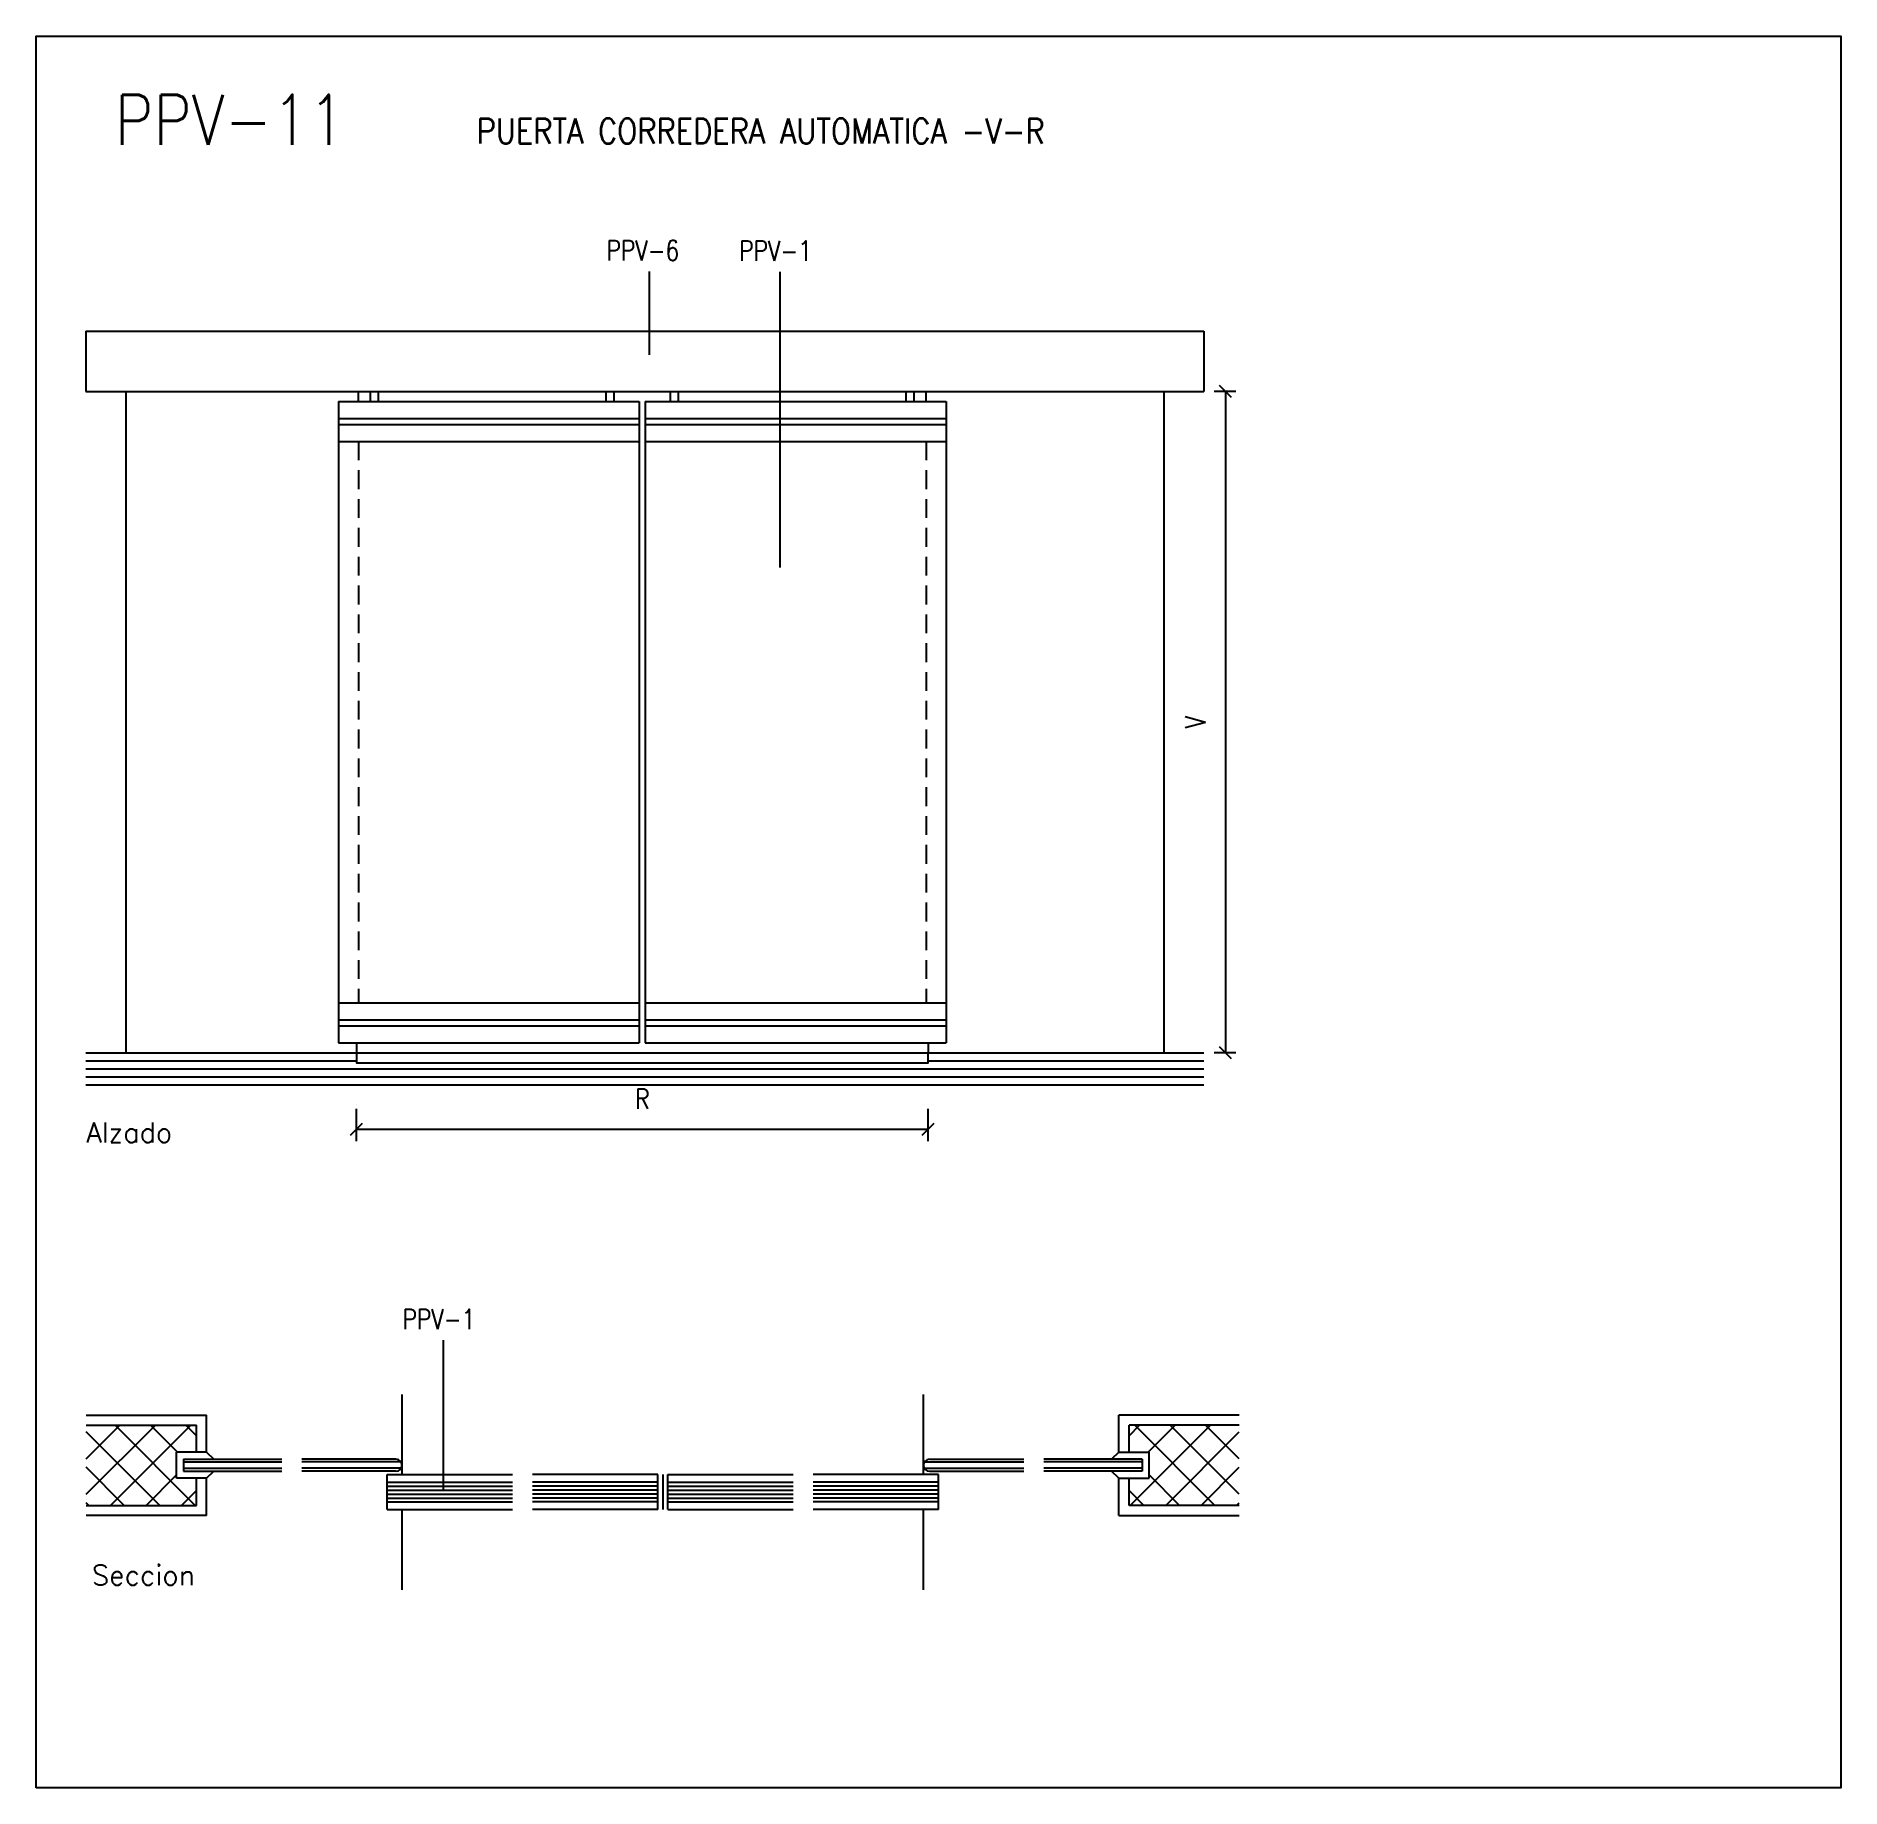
# Model space of a CAD drawing. Extents: x 0 to 18, y 0 to 17.5.
import ezdxf
from ezdxf.enums import TextEntityAlignment as Align

# ---------------------------------------------------------------- set-up
doc = ezdxf.new("R2010")
doc.units = 0
doc.header["$LTSCALE"] = 0.75
doc.header["$MEASUREMENT"] = 0
doc.linetypes.add('HIDDEN', pattern=[0.375, 0.25, -0.125])
doc.layers.get('0').update_dxf_attribs({"linetype": 'CONTINUOUS'})
doc.layers.get('DEFPOINTS').update_dxf_attribs({"linetype": 'CONTINUOUS'})
for name, color, linetype in [('DET-3', 7, 'CONTINUOUS'), ('DET-4', 8, 'CONTINUOUS'), ('DET-5', 7, 'CONTINUOUS'), ('DET-COTAS', 8, 'CONTINUOUS'), ('DET-TEXT1', 7, 'CONTINUOUS')]:
    doc.layers.add(name, color=color, linetype=linetype)
doc.styles.add('COTAS', font='simplex', dxfattribs={"width": 0.8})
doc.styles.add('DET-TEXT1', font='SIMPLEX', dxfattribs={"width": 0.85})
doc.styles.get("Standard").update_dxf_attribs({"font": 'simplex', "height": 0.2})
doc.dimstyles.get("Standard").update_dxf_attribs({"dimtxt": 0.18, "dimasz": 0.18, "dimexe": 0.18, "dimexo": 0.0625, "dimgap": 0.09, "dimtad": 0, "dimtih": 1, "dimtoh": 1, "dimdec": 4, "dimzin": 0, "dimdsep": 46, "dimtxsty": 'Standard', "dimcen": 0.09, "dimadec": 0, "dimazin": 0, "dimtfac": 1, "dimtdec": 4, "dimtofl": 0, "dimtmove": 0, "dimatfit": 3, "dimfxl": 1, "dimtolj": 1, "dimtzin": 0, "dimarcsym": 0})

# ---------------------------------------------------------------- blocks, each defined once
blk = doc.blocks.new('*D2')
at = {"color": 0, "linetype": 'ByBlock'}
for p, q in [((11.921464, 9.395063), (11.801464, 9.515063)), ((11.861464, 9.455063), (11.861464, 2.855063)), ((11.921464, 2.795063), (11.801464, 2.915063))]:
    blk.add_line(p, q, dxfattribs=at)
at = {"layer": 'DEFPOINTS', "color": 0, "linetype": 'ByBlock'}
for p in [(11.573351, 9.455063), (11.573351, 2.855063), (11.861464, 2.855063)]:
    blk.add_point(p, dxfattribs=at)
at = {"color": 7, "linetype": 'ByBlock', "style": 'COTAS', "width": 0.8}
blk.add_text('V', height=0.2, rotation=90, dxfattribs=at).set_placement((11.661464, 6.155063), align=Align.CENTER)
blk = doc.blocks.new('*D1')
at = {"color": 0, "linetype": 'ByBlock'}
for p, q in [((3.058704, 2.035329), (3.178704, 2.155329)), ((3.118704, 2.095329), (8.818704, 2.095329)), ((8.758704, 2.035329), (8.878704, 2.155329))]:
    blk.add_line(p, q, dxfattribs=at)
at = {"layer": 'DEFPOINTS', "color": 0, "linetype": 'ByBlock'}
for p in [(3.118704, 2.755063), (8.818704, 2.755063), (8.818704, 2.095329)]:
    blk.add_point(p, dxfattribs=at)
at = {"color": 7, "linetype": 'ByBlock', "style": 'COTAS', "width": 0.8}
blk.add_text('R', height=0.2, dxfattribs=at).set_placement((5.968704, 2.295329), align=Align.CENTER)
blk = doc.blocks.new('*X0')
at = {"color": 0}
for p, q in [((0.218704, -1.549063), (0.908548, -0.859219)), ((0.218704, -1.195509), (0.554994, -0.859219)), ((0.462101, -1.659219), (1.262101, -0.859219)), ((1.305666, -1.659219), (0.505666, -0.859219)), ((1.129219, -1.129219), (0.859219, -0.859219)), ((1.318704, -0.965151), (1.212773, -0.859219)), ((0.952113, -1.659219), (0.218704, -0.925811)), ((0.598559, -1.659219), (0.218704, -1.279364)), ((0.815654, -1.659219), (1.118704, -1.35617)), ((1.169208, -1.659219), (1.318704, -1.509723)), ((0.245006, -1.659219), (0.218704, -1.632918))]:
    blk.add_line(p, q, dxfattribs=at)

msp = doc.modelspace()

# ---------------------------------------------------------------- linework, layer by layer
at = {"layer": 'DET-3', "color": 7}
for p, q in [((0.496027, 14.533476), (0.496027, 13.933476)), ((0.496027, 14.533476), (11.646027, 14.533476)), ((11.646027, 14.533476), (11.646027, 13.933476)), ((0.496027, 13.933476), (11.646027, 13.933476)), ((0.896027, 13.933476), (0.896027, 7.333476)), ((3.216155, 13.833476), (3.216155, 13.933476)), ((3.336155, 13.833476), (3.336155, 13.933476)), ((3.416155, 13.833476), (3.416155, 13.933476)), ((5.686155, 13.833476), (5.686155, 13.933476)), ((5.766155, 13.833476), (5.766155, 13.933476)), ((6.3259, 13.833476), (6.3259, 13.933476)), ((6.4059, 13.833476), (6.4059, 13.933476)), ((8.6759, 13.833476), (8.6759, 13.933476)), ((8.7559, 13.833476), (8.7559, 13.933476)), ((8.8759, 13.833476), (8.8759, 13.933476)), ((11.246027, 13.933476), (11.246027, 7.333476)), ((3.016027, 13.833476), (6.016027, 13.833476)), ((3.016027, 13.833476), (3.016027, 13.433476)), ((6.016027, 13.833476), (6.016027, 13.433476)), ((6.076027, 13.833476), (9.076027, 13.833476)), ((6.076027, 13.833476), (6.076027, 13.433476)), ((9.076027, 13.833476), (9.076027, 13.433476)), ((3.016027, 13.433476), (6.016027, 13.433476)), ((6.076027, 13.433476), (9.076027, 13.433476)), ((3.016027, 7.833476), (3.016027, 7.433476)), ((3.016027, 7.833476), (6.016027, 7.833476)), ((6.016027, 7.833476), (6.016027, 7.433476)), ((6.076027, 7.833476), (6.076027, 7.433476)), ((6.076027, 7.833476), (9.076027, 7.833476)), ((9.076027, 7.833476), (9.076027, 7.433476)), ((3.016027, 7.433476), (6.016027, 7.433476)), ((3.196027, 7.433476), (3.196027, 7.333476)), ((6.076027, 7.433476), (9.076027, 7.433476)), ((8.896027, 7.433476), (8.896027, 7.333476)), ((3.196027, 7.333476), (8.896027, 7.333476)), ((3.65, 3.126708), (3.65, 3.926708)), ((8.85, 3.126708), (8.85, 3.926708)), ((3.5, 3.126708), (4.75, 3.126708)), ((3.5, 2.776708), (3.5, 3.126708)), ((6.2, 3.126708), (4.95, 3.126708)), ((6.2, 2.776708), (6.2, 3.126708)), ((6.3, 3.126708), (7.55, 3.126708)), ((6.3, 2.776708), (6.3, 3.126708)), ((9, 3.126708), (7.75, 3.126708)), ((9, 2.776708), (9, 3.126708)), ((3.5, 2.776708), (4.75, 2.776708)), ((3.65, 1.976708), (3.65, 2.776708)), ((6.2, 2.776708), (4.95, 2.776708)), ((6.3, 2.776708), (7.55, 2.776708)), ((9, 2.776708), (7.75, 2.776708)), ((8.85, 1.976708), (8.85, 2.776708))]:
    msp.add_line(p, q, dxfattribs=at)
at = {"layer": 'DET-3', "color": 8}
for p, q in [((3.016027, 13.663476), (6.016027, 13.663476)), ((3.016027, 13.603476), (6.016027, 13.603476)), ((6.076027, 13.663476), (9.076027, 13.663476)), ((6.076027, 13.603476), (9.076027, 13.603476)), ((3.016027, 7.663476), (6.016027, 7.663476)), ((3.016027, 7.603476), (6.016027, 7.603476)), ((6.076027, 7.663476), (9.076027, 7.663476)), ((6.076027, 7.603476), (9.076027, 7.603476))]:
    msp.add_line(p, q, dxfattribs=at)
at = {"layer": 'DET-3'}
for p, q in [((0.5, 3.719193), (1.7, 3.719193)), ((0.5, 3.619193), (1.6, 3.619193)), ((1.6, 3.349193), (1.6, 3.619193)), ((1.7, 3.349193), (1.7, 3.719193)), ((12, 3.719193), (10.8, 3.719193)), ((10.8, 3.349193), (10.8, 3.719193)), ((12, 3.619193), (10.9, 3.619193)), ((10.9, 3.349193), (10.9, 3.619193)), ((1.4, 3.089193), (1.4, 3.349193)), ((1.7, 3.349193), (1.4, 3.349193)), ((1.7, 3.349193), (1.773256, 3.279193)), ((10.8, 3.349193), (10.726744, 3.279193)), ((10.8, 3.349193), (11.1, 3.349193)), ((11.1, 3.089193), (11.1, 3.349193)), ((1.7, 3.089193), (1.4, 3.089193)), ((1.6, 2.819193), (1.6, 3.089193)), ((1.7, 3.089193), (1.773256, 3.159193)), ((1.7, 2.719193), (1.7, 3.089193)), ((10.8, 3.089193), (10.726744, 3.159193)), ((10.8, 2.719193), (10.8, 3.089193)), ((10.8, 3.089193), (11.1, 3.089193)), ((10.9, 2.819193), (10.9, 3.089193)), ((0.5, 2.819193), (1.6, 2.819193)), ((1.7, 2.719193), (0.5, 2.719193)), ((10.8, 2.719193), (12, 2.719193)), ((12, 2.819193), (10.9, 2.819193))]:
    msp.add_line(p, q, dxfattribs=at)
at = {"layer": 'DET-4'}
for p, q in [((0.496027, 7.253476), (3.196027, 7.253476)), ((8.896027, 7.253476), (11.646027, 7.253476)), ((0.496027, 7.173476), (11.646027, 7.173476)), ((0.496027, 7.093476), (11.646027, 7.093476)), ((0.496027, 7.013476), (11.646027, 7.013476))]:
    msp.add_line(p, q, dxfattribs=at)
at = {"layer": 'DET-4', "color": 3}
msp.add_lwpolyline([(0.496027, 7.333476), (3.196027, 7.333476), (3.196027, 7.233476), (8.896027, 7.233476), (8.896027, 7.333476), (11.646027, 7.333476)], dxfattribs=at)
at = {"layer": 'DET-5', "color": 5}
for p, q in [((3.016027, 13.433476), (3.016027, 7.833476)), ((6.016027, 13.433476), (6.016027, 7.833476)), ((6.076027, 13.433476), (6.076027, 7.833476)), ((9.076027, 13.433476), (9.076027, 7.833476)), ((1.47, 3.279193), (1.47, 3.159193)), ((1.47, 3.279193), (2.45, 3.279193)), ((1.47, 3.252193), (2.45, 3.252193)), ((3.587912, 3.279193), (2.65, 3.279193)), ((3.638022, 3.252193), (2.65, 3.252193)), ((8.861978, 3.252193), (9.85, 3.252193)), ((8.912088, 3.279193), (9.85, 3.279193)), ((11.03, 3.279193), (10.05, 3.279193)), ((11.03, 3.252193), (10.05, 3.252193)), ((11.03, 3.279193), (11.03, 3.159193)), ((1.47, 3.189193), (2.45, 3.189193)), ((1.47, 3.159193), (2.45, 3.159193)), ((3.639874, 3.189193), (2.65, 3.189193)), ((3.587912, 3.159193), (2.65, 3.159193)), ((6.25, 3.126708), (6.25, 2.776708)), ((6.25, 3.126708), (6.25, 2.776708)), ((8.860126, 3.189193), (9.85, 3.189193)), ((8.912088, 3.159193), (9.85, 3.159193)), ((11.03, 3.189193), (10.05, 3.189193)), ((11.03, 3.159193), (10.05, 3.159193)), ((3.5, 3.050708), (4.75, 3.050708)), ((3.5, 3.011108), (4.75, 3.011108)), ((3.5, 2.971508), (4.75, 2.971508)), ((3.5, 2.931908), (4.75, 2.931908)), ((3.5, 2.892308), (4.75, 2.892308)), ((6.2, 3.050708), (4.95, 3.050708)), ((6.2, 3.011108), (4.95, 3.011108)), ((6.2, 2.971508), (4.95, 2.971508)), ((6.2, 2.931908), (4.95, 2.931908)), ((6.2, 2.892308), (4.95, 2.892308)), ((6.3, 3.050708), (7.55, 3.050708)), ((6.3, 3.011108), (7.55, 3.011108)), ((6.3, 2.971508), (7.55, 2.971508)), ((6.3, 2.931908), (7.55, 2.931908)), ((6.3, 2.892308), (7.55, 2.892308)), ((9, 3.050708), (7.75, 3.050708)), ((9, 3.011108), (7.75, 3.011108)), ((9, 2.971508), (7.75, 2.971508)), ((9, 2.931908), (7.75, 2.931908)), ((9, 2.892308), (7.75, 2.892308)), ((3.5, 2.852708), (4.75, 2.852708)), ((6.2, 2.852708), (4.95, 2.852708)), ((6.3, 2.852708), (7.55, 2.852708)), ((9, 2.852708), (7.75, 2.852708))]:
    msp.add_line(p, q, dxfattribs=at)
at = {"layer": 'DET-5', "color": 5, "linetype": 'HIDDEN'}
for p, q in [((3.216027, 13.433476), (3.216027, 7.833476)), ((8.876027, 13.433476), (8.876027, 7.833476))]:
    msp.add_line(p, q, dxfattribs=at)
at = {"layer": 'DET-5', "color": 5}
for centre, start, end in [((3.59, 3.219193), 270, 90), ((8.91, 3.219193), 90, 270)]:
    msp.add_arc(centre, 0.06, start, end, dxfattribs=at)
at = {"layer": 'DET-COTAS'}
for p, q in [((11.966599, 13.933476), (11.748568, 13.933476)), ((11.966599, 7.333476), (11.748568, 7.333476)), ((3.196027, 6.454253), (3.196027, 6.775912)), ((8.896027, 6.454253), (8.896027, 6.775912))]:
    msp.add_line(p, q, dxfattribs=at)
at = {"layer": 'DET-COTAS', "color": 0}
msp.add_line((3.196027, 6.815919), (3.196027, 6.815919), dxfattribs=at)
at = {"layer": 'DET-TEXT1'}
for p, q in [((6.119256, 14.297601), (6.119256, 15.129675)), ((7.419444, 12.17589), (7.419444, 15.126344)), ((4.061959, 2.967798), (4.061959, 4.466251))]:
    msp.add_line(p, q, dxfattribs=at)
msp.add_lwpolyline([(0, 0), (0, 17.478412), (18, 17.478412), (18, 0)], close=True, dxfattribs=at)

# ---------------------------------------------------------------- block references
at = {"layer": 'DET-4'}
msp.add_blockref('*X0', (0.281296, 4.478412), dxfattribs=at)
at = {"layer": 'DET-4', "xscale": -1}
msp.add_blockref('*X0', (12.218704, 4.478412), dxfattribs=at)

# ---------------------------------------------------------------- texts
at = {"layer": 'DET-COTAS', "color": 8}
for s, p in [('Alzado', (0.5, 6.439548)), ('Seccion', (0.556615, 2.02197))]:
    msp.add_text(s, height=0.2, dxfattribs=at).set_placement(p)
at = {"layer": 'DET-TEXT1', "style": 'DET-TEXT1', "width": 0.85}
msp.add_text('PPV-11', height=0.5, dxfattribs=at).set_placement((1.934696, 16.643464), align=Align.MIDDLE)
at = {"layer": 'DET-TEXT1', "linetype": 'HIDDEN', "style": 'DET-TEXT1', "width": 0.85}
msp.add_text('PUERTA CORREDERA AUTOMATICA -V-R', height=0.25, dxfattribs=at).set_placement((7.225945, 16.531158), align=Align.MIDDLE)
at = {"layer": 'DET-TEXT1', "linetype": 'HIDDEN', "style": 'COTAS', "width": 0.8}
msp.add_text('PPV-6', height=0.2, dxfattribs=at).set_placement((5.687612, 15.24028))
at = {"layer": 'DET-TEXT1', "style": 'COTAS', "width": 0.8}
for p in [(7.010553, 15.236948), (3.653067, 4.576856)]:
    msp.add_text('PPV-1', height=0.2, dxfattribs=at).set_placement(p)

# ---------------------------------------------------------------- dimensions: what is measured, and where the dimension line sits
at = {"layer": 'DET-COTAS'}
dim = msp.add_linear_dim(base=(11.861464, 7.333476), p1=(11.573351, 13.933476), p2=(11.573351, 7.333476), angle=90, text='V', dimstyle='Standard', dxfattribs=at)
dim.commit()
dim.dimension.update_dxf_attribs({"geometry": '*D2', "text_midpoint": (11.661464, 10.633476), "insert": (0, 4.478412)})
dim = msp.add_linear_dim(base=(8.896027, 6.573742), p1=(3.196027, 7.233476), p2=(8.896027, 7.233476), text='R', dimstyle='Standard', dxfattribs=at)
dim.commit()
dim.dimension.update_dxf_attribs({"geometry": '*D1', "text_midpoint": (5.896027, 6.773742), "insert": (0.077323, 4.478412)})

doc.saveas('drawing.dxf')
